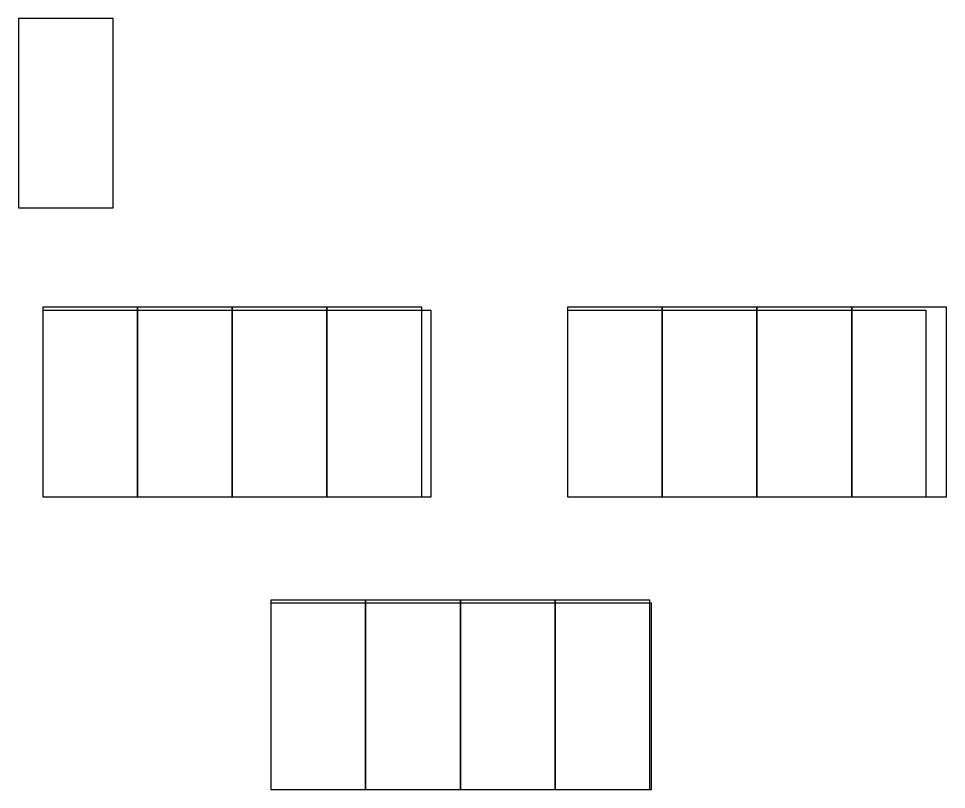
# Model space of a CAD drawing. Header units: millimetres. Extents: x 1263 to 1705, y 1248 to 1444.
# Drawn here: x 1446.82 to 1458.77, y 1382.96 to 1392.89 of the extents above; entities that cross this region are included whole.
import ezdxf

# ---------------------------------------------------------------- set-up
doc = ezdxf.new("R2010")
doc.units = ezdxf.units.MM

msp = doc.modelspace()

# ---------------------------------------------------------------- linework, layer by layer
for p, q in [((1452.13351, 1389.13429), (1447.13351, 1389.13429)), ((1447.13351, 1389.13429), (1447.13351, 1386.73429)), ((1452.13351, 1386.73429), (1452.13351, 1389.13429)), ((1447.13351, 1386.73429), (1452.13351, 1386.73429))]:
    msp.add_line(p, q)
for points in [[(1446.82303, 1390.45365), (1448.04303, 1390.45365), (1448.04303, 1392.89365), (1446.82303, 1392.89365), (1446.82303, 1390.45365)], [(1447.13351, 1386.73429), (1448.35351, 1386.73429), (1448.35351, 1389.17429), (1447.13351, 1389.17429), (1447.13351, 1386.73429)], [(1448.35351, 1386.73429), (1449.57351, 1386.73429), (1449.57351, 1389.17429), (1448.35351, 1389.17429), (1448.35351, 1386.73429)], [(1449.57351, 1386.73429), (1450.79351, 1386.73429), (1450.79351, 1389.17429), (1449.57351, 1389.17429), (1449.57351, 1386.73429)], [(1450.79351, 1386.73429), (1452.01351, 1386.73429), (1452.01351, 1389.17429), (1450.79351, 1389.17429), (1450.79351, 1386.73429)], [(1453.88983, 1386.73429), (1455.10983, 1386.73429), (1455.10983, 1389.17429), (1453.88983, 1389.17429), (1453.88983, 1386.73429)], [(1455.10983, 1386.73429), (1456.32983, 1386.73429), (1456.32983, 1389.17429), (1455.10983, 1389.17429), (1455.10983, 1386.73429)], [(1456.32983, 1386.73429), (1457.54983, 1386.73429), (1457.54983, 1389.17429), (1456.32983, 1389.17429), (1456.32983, 1386.73429)], [(1457.54983, 1386.73429), (1458.76983, 1386.73429), (1458.76983, 1389.17429), (1457.54983, 1389.17429), (1457.54983, 1386.73429)], [(1453.88983, 1389.13429), (1453.88983, 1386.73429), (1458.50983, 1386.73429), (1458.50983, 1389.13429), (1453.88983, 1389.13429)], [(1450.0713, 1382.96398), (1451.2913, 1382.96398), (1451.2913, 1385.40398), (1450.0713, 1385.40398), (1450.0713, 1382.96398)], [(1451.2913, 1382.96398), (1452.5113, 1382.96398), (1452.5113, 1385.40398), (1451.2913, 1385.40398), (1451.2913, 1382.96398)], [(1452.5113, 1382.96398), (1453.7313, 1382.96398), (1453.7313, 1385.40398), (1452.5113, 1385.40398), (1452.5113, 1382.96398)], [(1453.7313, 1382.96398), (1454.9513, 1382.96398), (1454.9513, 1385.40398), (1453.7313, 1385.40398), (1453.7313, 1382.96398)]]:
    msp.add_lwpolyline(points)
msp.add_lwpolyline([(1454.9713, 1382.96398), (1454.9713, 1385.36398), (1450.0713, 1385.36398), (1450.0713, 1382.96398)], close=True)

doc.saveas('drawing.dxf')
